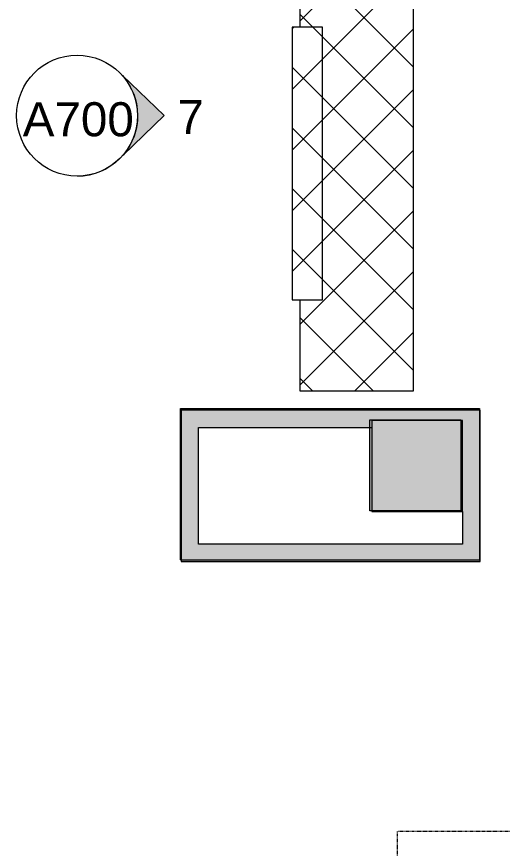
# Model space of a CAD drawing. Header units: inches. Extents: x 920 to 3142, y -796 to 870.
# Drawn here: x 2512.2 to 2640.5, y -419.7 to -200 of the extents above; entities that cross this region are included whole.
import ezdxf
from ezdxf.xclip import XClip

# ---------------------------------------------------------------- set-up
doc = ezdxf.new("R2010")
doc.units = ezdxf.units.IN
doc.header["$MEASUREMENT"] = 0
doc.header["$XCLIPFRAME"] = 2
doc.linetypes.add('X2$0$Dash', pattern=[0.25, 0.125, -0.125])
for name, color, linetype, lineweight in [('L1$0$BB Columns_Pen_No__3', 7, 'Continuous', 20), ('L1$0$BB Columns_Pen_No__7', 7, 'Continuous', 20), ('L1$0$BB Columns_Pen_No__95', 8, 'Continuous', 20), ('X2$0$18_0109_REV_dwg _7_', 8, 'Continuous', 9), ('X2$0$A-DETL', 90, 'Continuous', 9), ('X2$0$A-DETL-GENF', 92, 'Continuous', 9), ('X2$0$A-DOOR', 31, 'Continuous', 13), ('X2$0$A-DOOR-FRAM', 31, 'Continuous', 20), ('X2$0$A-GENM', 13, 'Continuous', 9), ('X2$0$A-WALL', 113, 'Continuous', 9), ('X2$0$A-WALL-PATT', 111, 'Continuous', 13), ('X2$0$G-ANNO-SYMB', 111, 'Continuous', 9), ('X2$0$S-COLS', 52, 'Continuous', 9)]:
    doc.layers.add(name, color=color, linetype=linetype, lineweight=lineweight)
doc.styles.add('X2$0$Arial', font='arial.ttf', dxfattribs={"height": 9})
doc.styles.add('X2$0$Swis721 Lt BT', font='swissl.ttf', dxfattribs={"height": 9})

# ---------------------------------------------------------------- blocks, each defined once
blk = doc.blocks.new('L1')
at = {"layer": 'L1$0$BB Columns_Pen_No__95', "linetype": 'Continuous', "lineweight": 0, "true_color": 0x3f3f3f}
blk.add_hatch(color=250, dxfattribs=at).paths.add_polyline_path([(-6742.69, 2616.07), (-6742.69, 2592.07), (-6718.69, 2592.07), (-6718.69, 2616.07)])
at = {"layer": 'L1$0$BB Columns_Pen_No__3', "linetype": 'Continuous'}
for p, q in [((-6792.69, 2579.07), (-6792.69, 2619.07)), ((-6792.69, 2619.07), (-6713.69, 2619.07)), ((-6713.69, 2619.07), (-6713.69, 2579.07)), ((-6792.69, 2579.07), (-6713.69, 2579.07))]:
    blk.add_line(p, q, dxfattribs=at)
at = {"layer": 'L1$0$BB Columns_Pen_No__7', "linetype": 'Continuous', "flags": 128}
blk.add_lwpolyline([(-6742.69, 2616.07), (-6718.69, 2616.07), (-6718.69, 2592.07), (-6742.69, 2592.07)], close=True, dxfattribs=at)
blk = doc.blocks.new('X2$0$Single Flush - OTJ_SOLIDFLUSH_ALUM-5106307-FIRST FLOOR CONSTRUCTION')
at = {"layer": 'X2$0$A-DOOR', "lineweight": 20}
for p, q in [((16.16, -2.5), (17.91, -2.5)), ((16.16, -38.31), (16.16, -2.5)), ((17.91, -2.5), (17.91, -38.31)), ((17.91, -38.31), (16.16, -38.31))]:
    blk.add_line(p, q, dxfattribs=at)
at = {"layer": 'X2$0$A-DOOR', "lineweight": 9}
blk.add_arc((17.91, -2.5), 35.81, 179.5, 270, dxfattribs=at)
at = {"layer": 'X2$0$A-DOOR-FRAM'}
for p, q in [((-20, 3.25), (-20, -2.5)), ((-20, 3.25), (-18, 3.25)), ((-18, 3.25), (-18, -2.5)), ((18, 3.25), (18, -2.5)), ((18, 3.25), (20, 3.25)), ((20, 3.25), (20, -2.5)), ((-20, -2.5), (-18, -2.5)), ((18, -2.5), (20, -2.5))]:
    blk.add_line(p, q, dxfattribs=at)
at = {"layer": 'X2$0$A-GENM', "linetype": 'X2$0$Dash'}
for p, q in [((-17.91, 50.31), (-29.91, 50.31)), ((-29.91, 2.5), (-29.91, 50.31)), ((-17.91, 50.31), (17.91, 50.31)), ((-17.91, 2.5), (-17.91, 50.31)), ((17.91, 2.5), (17.91, 50.31)), ((17.87, 2.5), (17.91, 2.5)), ((-35.91, -2.5), (-35.91, -62.31)), ((17.87, -2.5), (17.91, -2.5)), ((17.91, -2.5), (17.91, -62.31)), ((-35.91, -62.31), (17.91, -62.31))]:
    blk.add_line(p, q, dxfattribs=at)
blk = doc.blocks.new('X2$0$Concrete-Rectangular-Column - 24 X 24-V16-FIRST FLOOR CONSTRUCTION')
at = {"layer": 'X2$0$S-COLS'}
blk.add_hatch(color=7, dxfattribs=at).paths.add_polyline_path([(-12, -12), (12, -12), (12, 12), (-12, 12), (-12, 11.75)], flags=0)
at = {"layer": 'X2$0$S-COLS', "color": 8, "lineweight": 20}
for p, q in [((12, 12), (-12, 12)), ((-12, 12), (-12, -12)), ((12, -12), (12, 12)), ((-12, -12), (12, -12))]:
    blk.add_line(p, q, dxfattribs=at)
blk = doc.blocks.new('X2$0$Reception desk - Reception desk-5513343-FIRST FLOOR CONSTRUCTION')
at = {"layer": 'X2$0$A-GENM'}
for p, q in [((21, 62.62), (-9, 62.62)), ((-9, 62.62), (-9, 38.62)), ((21, -57.38), (21, 62.62)), ((-11, 38.62), (-11, -33.38)), ((-3, 38.62), (-11, 38.62)), ((-3, -33.38), (-3, 38.62)), ((-11, -33.38), (-3, -33.38)), ((-9, -33.38), (-9, -57.38)), ((-9, -57.38), (21, -57.38))]:
    blk.add_line(p, q, dxfattribs=at)
blk = doc.blocks.new('X2$0$Elevation - Filled Arrow 2-347888-FIRST FLOOR CONSTRUCTION')
at = {"layer": 'X2$0$G-ANNO-SYMB'}
blk.add_circle((0, 0), 0.1664, dxfattribs=at)
blk = doc.blocks.new('X2$0$Elevation - Filled Arrow-151867-FIRST FLOOR CONSTRUCTION')
at = {"layer": 'X2$0$G-ANNO-SYMB'}
h = blk.add_hatch(color=256, dxfattribs=at)
edge = h.paths.add_edge_path(flags=0)
edge.add_line((0, 0.2393), (0.1103, 0.1247))
edge.add_arc((-0.0002, -0.0002), 0.1667, 48.498, 130.5571)
edge.add_line((-0.1085, 0.1265), (0, 0.2393))
for p, q in [((0, 0.2393), (-0.1085, 0.1265)), ((-0.1084, 0.1266), (0, 0.2393)), ((0, 0.2393), (-0.1084, 0.1266)), ((0, 0.2393), (0.11, 0.1249)), ((0.1103, 0.1247), (0, 0.2393))]:
    blk.add_line(p, q, dxfattribs=at)
blk.add_arc((-0.0002, -0.0002), 0.1667, 48.498, 130.5571, dxfattribs=at)
blk.add_ellipse((-0.0002, -0.0001), major_axis=(-0.1667, 0), ratio=0.999376, start_param=3.141593, end_param=6.283185, dxfattribs=at)
blk = doc.blocks.new('X2')
at = {"layer": 'X2$0$A-DETL-GENF'}
h = blk.add_hatch(dxfattribs=at)
h.set_pattern_fill('FP2_37', style=0, pattern_type=2)
h.set_pattern_definition([(45, (0, 0), (-8.01223, 8.01223), []), (135, (0, 0), (-8.01223, -8.01223), [])])
h.paths.add_polyline_path([(-388.56, -298.83), (-364.56, -298.83), (-364.56, -178.83), (-394.56, -178.83), (-394.56, -202.83), (-396.56, -202.83), (-396.56, -274.83), (-394.56, -274.83), (-394.56, -298.83)], flags=0)
at = {"layer": 'X2$0$A-WALL-PATT', "lineweight": 9}
for points in [[(-388.56, -308.57), (-375.55, -308.57), (-375.55, -306.7), (-351.55, -306.7), (-351.55, -308.57), (-346.93, -308.57), (-346.93, -303.94), (-425.93, -303.94), (-425.93, -308.57), (-394.56, -308.57)], [(-421.3, -343.94), (-421.3, -308.57), (-425.93, -308.57), (-425.93, -343.94)], [(-351.55, -339.32), (-346.93, -339.32), (-346.93, -308.57), (-351.55, -308.57)], [(-346.93, -343.94), (-346.93, -339.32), (-421.3, -339.32), (-421.3, -343.94), (-349.47, -343.94)]]:
    blk.add_hatch(color=7, dxfattribs=at).paths.add_polyline_path(points, flags=0)
at = {"layer": 'X2$0$A-DETL'}
for p, q in [((-394.56, -178.83), (-394.56, -202.83)), ((-364.56, -298.83), (-364.56, -178.83)), ((-394.56, -202.83), (-396.56, -202.83)), ((-396.56, -202.83), (-396.56, -274.83)), ((-396.56, -274.83), (-394.56, -274.83)), ((-394.56, -274.83), (-394.56, -298.83)), ((-394.56, -298.83), (-364.56, -298.83))]:
    blk.add_line(p, q, dxfattribs=at)
at = {"layer": 'X2$0$A-WALL', "color": 8, "lineweight": 20}
for p, q in [((-346.93, -303.94), (-425.93, -303.94)), ((-425.93, -303.94), (-425.93, -343.94)), ((-346.93, -343.94), (-346.93, -303.94)), ((-421.3, -308.57), (-375.55, -308.57)), ((-421.3, -339.32), (-421.3, -308.57)), ((-351.55, -330.7), (-351.55, -339.32)), ((-351.55, -339.32), (-421.3, -339.32)), ((-425.93, -343.94), (-346.93, -343.94))]:
    blk.add_line(p, q, dxfattribs=at)
at = {"layer": 'X2$0$18_0109_REV_dwg _7_'}
ref = blk.add_blockref('L1', (6366.63, -2922.6), dxfattribs=at)
XClip(ref).set_block_clipping_path([(-7565.77838059, 2127.0822525233), (-6206.3289485376, 3792.4196422704)])
at = {"layer": 'X2$0$A-DOOR', "rotation": 89.9999999999995}
blk.add_blockref('X2$0$Single Flush - OTJ_SOLIDFLUSH_ALUM-5106307-FIRST FLOOR CONSTRUCTION', (-318.47, -433.19), dxfattribs=at)
at = {"layer": 'X2$0$A-GENM'}
blk.add_blockref('X2$0$Reception desk - Reception desk-5513343-FIRST FLOOR CONSTRUCTION', (-385.55, -241.44), dxfattribs=at)
at = {"layer": 'X2$0$G-ANNO-SYMB', "xscale": 95.99999999999994, "yscale": 95.99999999999994, "zscale": 95.99999999999994}
blk.add_blockref('X2$0$Elevation - Filled Arrow 2-347888-FIRST FLOOR CONSTRUCTION', (-453.42, -226.19), dxfattribs=at)
at = {"layer": 'X2$0$G-ANNO-SYMB', "extrusion": (0, 0, -1), "xscale": 95.99999999999994, "yscale": 95.99999999999994, "zscale": 95.99999999999994, "rotation": 90.00000000000053}
blk.add_blockref('X2$0$Elevation - Filled Arrow-151867-FIRST FLOOR CONSTRUCTION', (453.42, -226.19), dxfattribs=at)
at = {"layer": 'X2$0$S-COLS'}
blk.add_blockref('X2$0$Concrete-Rectangular-Column - 24 X 24-V16-FIRST FLOOR CONSTRUCTION', (-363.55, -318.7), dxfattribs=at)
at = {"layer": 'X2$0$G-ANNO-SYMB', "char_height": 9, "attachment_point": 1}
for s, insert, width, style in [('A700', (-467.79, -222.64), 35.754, 'X2$0$Arial'), ('7', (-426.91, -222.04), 8.181, 'X2$0$Swis721 Lt BT')]:
    blk.add_mtext(s, dxfattribs=dict(at, insert=insert, width=width, style=style))

msp = doc.modelspace()

# ---------------------------------------------------------------- block references
at = {"color": 250}
msp.add_blockref('X2', (2981.59, 0), dxfattribs=at)

doc.saveas('drawing.dxf')
